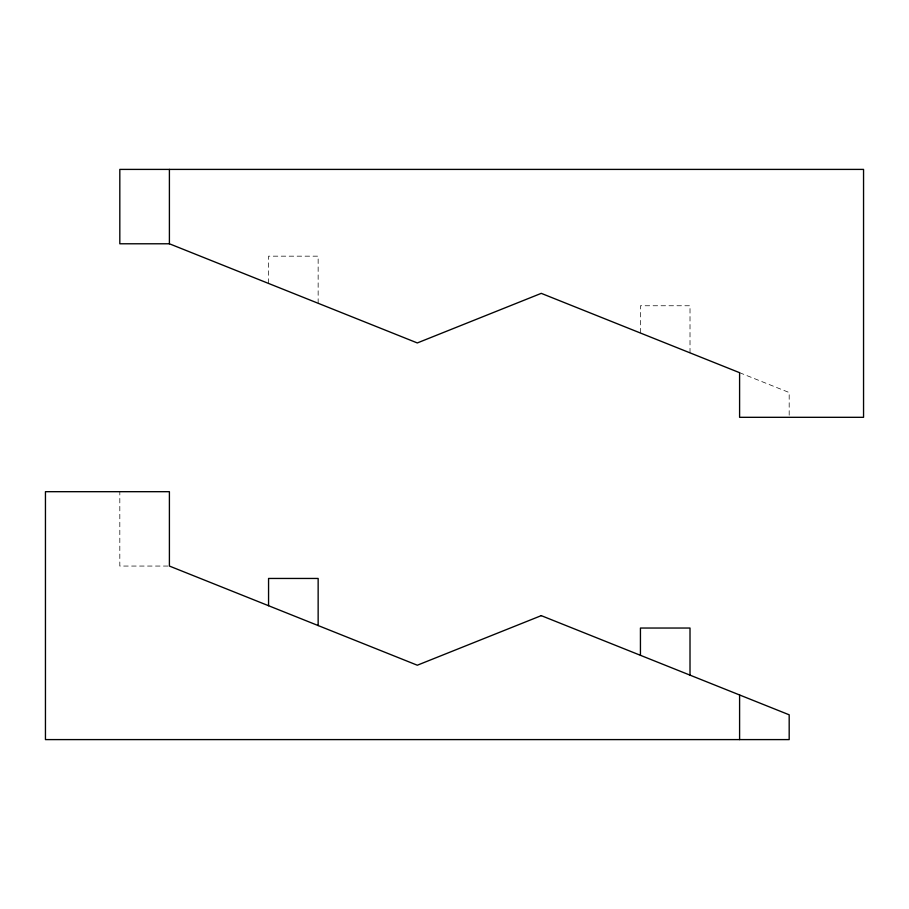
<?xml version="1.0" encoding="UTF-8"?>
<svg xmlns="http://www.w3.org/2000/svg" width="909" height="909" viewBox="0 0 909 909"><rect width="100%" height="100%" fill="white"/><g stroke="black" fill="none" stroke-linecap="round" stroke-linejoin="round"><path stroke-width="0.68" stroke-dasharray="4.54 3.41" d="M167.983 566.057L119.818 566.057L119.818 491.689M739.596 372.69L789.182 392.518L789.182 417.311M690.011 352.862L690.011 305.754L640.436 305.754L640.436 333.024M318.15 303.276L318.15 256.168L268.564 256.168L268.564 283.438"/><path stroke-width="1.36" d="M169.404 243.782L119.818 243.782L119.818 169.404L863.55 169.404L863.55 417.311L739.596 417.311L739.596 372.69L541.264 293.357L417.311 342.943L169.404 243.782L169.404 169.404M739.596 694.976L739.596 739.596M690.011 675.137L690.011 628.039L640.436 628.039L640.436 655.309M318.15 625.562L318.15 578.454L268.564 578.454L268.564 605.724M541.264 615.643L417.311 665.218L169.404 566.057L169.404 491.689L45.45 491.689L45.45 739.596L789.182 739.596L789.182 714.804L541.264 615.643"/></g></svg>
